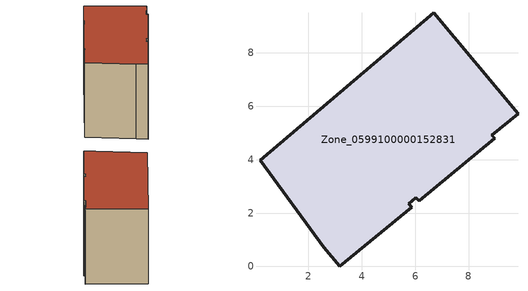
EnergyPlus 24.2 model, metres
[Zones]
Zone_0599100000152831
 floor ground (C_G): 8.87,4.91 8.97,4.8 6.14,2.46 6.02,2.57 5.76,2.35 5.86,2.23 3.18,0 2.58,0.72 0.18,3.99 6.69,9.51 9.85,5.72 z0
 wall outside (C_F): 2.58,0.72 3.18,0 5.86,2.23 5.76,2.35 6.02,2.57 6.14,2.46 8.97,4.8 8.87,4.91 9.85,5.72 6.69,9.51 0.18,3.99 2.58,0.72 z0:6.86
 roof outside (C_R): 8.97,4.8 8.87,4.91 9.85,5.72 6.69,9.51 0.18,3.99 2.58,0.72 3.18,0 5.86,2.23 5.76,2.35 6.02,2.57 6.14,2.46 z6.86
[BUILDING]
Pand.0599100000152831: North Axis=0; Terrain=City; Loads Convergence Tolerance Value=0.04; Temperature Convergence Tolerance Value=0.4; Solar Distribution=FullExterior; Maximum Number of Warmup Days=25; Minimum Number of Warmup Days=1
[Site:Location]
Rotterdam.The.Hague.AP_ZH_NLD Design_Conditions: Latitude=51.96; Longitude=4.45; Time Zone=1; Elevation=-4.5
[SITE:GROUNDTEMPERATURE:BUILDINGSURFACE]
18, 18, 18, 18, 18, 18, 18, 18, 18, 18, 18, 18
[MATERIAL] Thermal Absorptance=0.9; Solar Absorptance=0.7; Visible Absorptance=0.7
Name | Roughness | Thickness | Conductivity | Density | Specific Heat
G.TC.1946 | MediumSmooth | 0.15 | 1 | 540 | 1210
F.TC.1946 | Rough | 0.3 | 0.857143 | 1920 | 840
R.TC.1946 | MediumRough | 0.2 | 0.909091 | 1500 | 1000
[CONSTRUCTION]
C_G: G.TC.1946
C_F: F.TC.1946
C_R: R.TC.1946
[ZONE]
Zone_0599100000152831: Type=1; Multiplier=1; Ceiling Height=Autocalculate; Volume=Autocalculate; Floor Area=autocalculate; Part of Total Floor Area=Yes
[ZONEINFILTRATION:DESIGNFLOWRATE]
Infil_Zone_0599100000152831: Zone or ZoneList or Space or SpaceList=Zone_0599100000152831; Schedule=AlwaysOn; Design Flow Rate Calculation Method=Flow/Area; Flow Rate per Floor Area=0.003; Constant Term Coefficient=1; Temperature Term Coefficient=0; Velocity Term Coefficient=0; Velocity Squared Term Coefficient=0
[HVACTEMPLATE:ZONE:IDEALLOADSAIRSYSTEM]
Zone_0599100000152831: Maximum Heating Supply Air Temperature=50; Minimum Cooling Supply Air Temperature=13; Maximum Heating Supply Air Humidity Ratio=0.0156; Minimum Cooling Supply Air Humidity Ratio=0.0077; Heating Limit=NoLimit; Cooling Limit=NoLimit; Dehumidification Control Type=ConstantSensibleHeatRatio; Cooling Sensible Heat Ratio=0.7; Dehumidification Setpoint=60; Humidification Control Type=None; Humidification Setpoint=30; Outdoor Air Method=None; Outdoor Air Flow Rate per Person=0.00944; Outdoor Air Flow Rate per Zone Floor Area=0; Outdoor Air Flow Rate per Zone=0; Demand Controlled Ventilation Type=None; Outdoor Air Economizer Type=NoEconomizer; Heat Recovery Type=None; Sensible Heat Recovery Effectiveness=0.7; Latent Heat Recovery Effectiveness=0.65
[ZONECONTROL:THERMOSTAT]
ThermostatControl_Zone_0599100000152831: Zone or ZoneList=Zone_0599100000152831; Control Type Schedule=DualSetpointControlType; Control 1=Thermostat_Zone_0599100000152831; Temperature Difference Between Cutout And Setpoint=0
[THERMOSTATSETPOINT:DUALSETPOINT]
Thermostat_Zone_0599100000152831: Heating Setpoint Temperature Schedule=HeatingSetpoint_Zone_0599100000152831; Cooling Setpoint Temperature Schedule=CoolingSetpoint_Zone_0599100000152831
[SCHEDULE:COMPACT]
HeatingSetpoint_Zone_0599100000152831: Through: 12/31, For: AllDays, Until: 24:00, 21
CoolingSetpoint_Zone_0599100000152831: Through: 12/31, For: AllDays, Until: 24:00, 24
DualSetpointControlType: Through: 12/31, For: AllDays, Until: 24:00, 4
AlwaysOn: Through: 12/31, For: AllDays, Until: 24:00, 1
